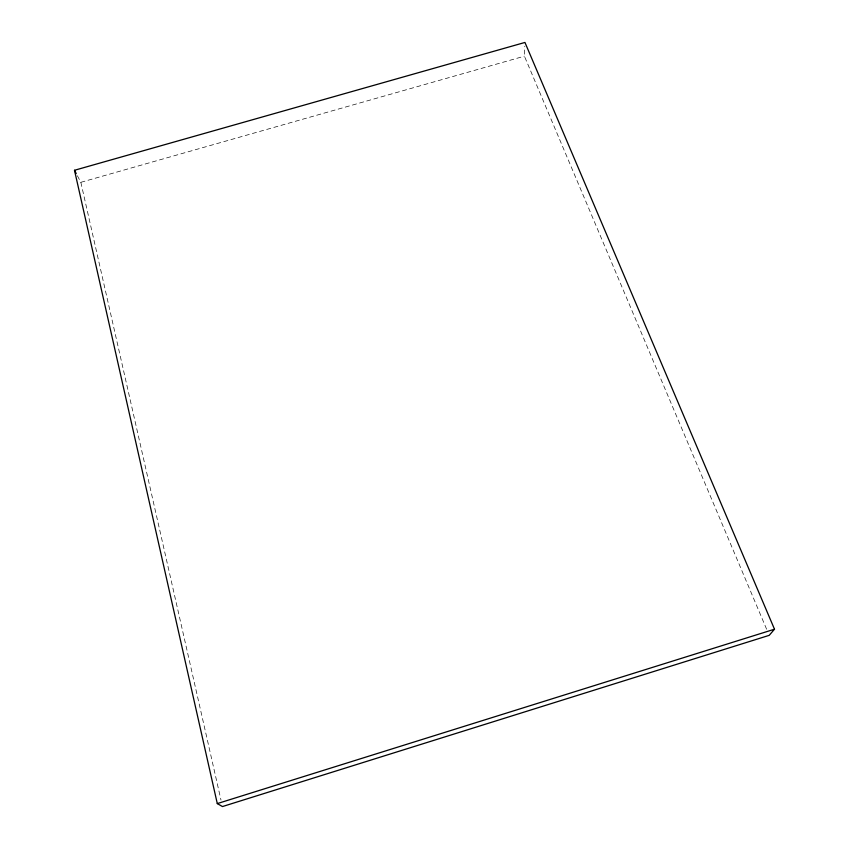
<?xml version="1.0" encoding="UTF-8"?>
<svg xmlns="http://www.w3.org/2000/svg" width="849" height="849" viewBox="0 0 849 849"><rect width="100%" height="100%" fill="white"/><g stroke="black" fill="none" stroke-linecap="round" stroke-linejoin="round"><path stroke-width="0.64" stroke-dasharray="4.25 3.18" d="M766.626 629.236L524.417 56.172L524.799 46.196M77.376 175.743L80.835 182.312L524.417 56.172M80.835 182.312L220.995 800.087"/><path stroke-width="1.27" d="M774.5 629.215L769.205 635.349L222.47 806.55L217.291 803.589L74.5 170.278L524.947 42.45L774.5 629.215L217.291 803.589M74.5 170.278L76.23 173.557"/></g></svg>
